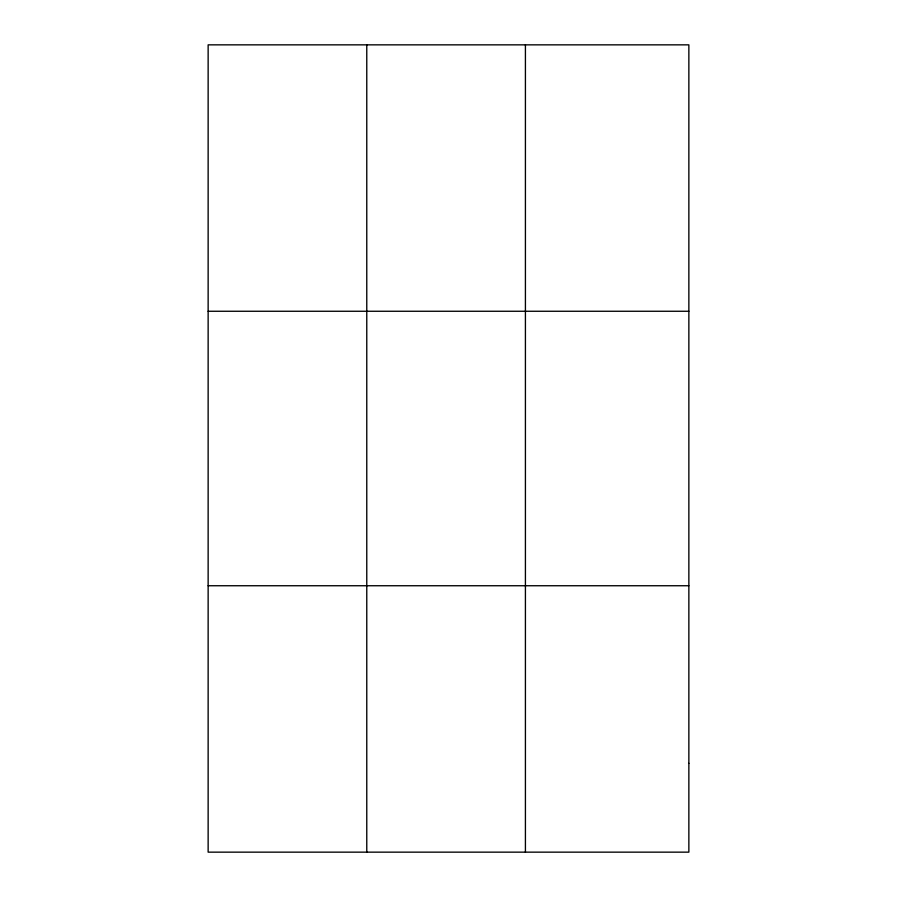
<?xml version="1.0" encoding="UTF-8"?>
<svg xmlns="http://www.w3.org/2000/svg" width="897" height="897" viewBox="0 0 897 897"><rect width="100%" height="100%" fill="white"/><g stroke="black" fill="none" stroke-linecap="round" stroke-linejoin="round"><path stroke-width="1.35" d="M366.772 852.15L366.772 44.85M525.418 852.15L525.418 44.85M208.138 311.259L688.862 311.259M208.138 585.741L688.862 585.741M688.862 763.347L688.862 852.15L208.138 852.15L208.138 44.85L688.862 44.85L688.862 763.347"/></g></svg>
